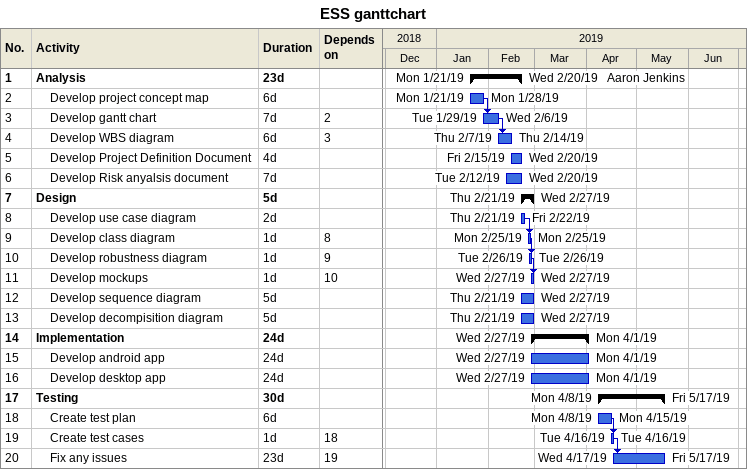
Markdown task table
ESS ganttchart

| ID | Level | Task | Duration | Start | Finish | Predecessors | Resources |
|---|---|---|---|---|---|---|---|
| 1 | 1 | **Analysis** | 23d | 2019-01-21 | 2019-02-20 |  | Aaron Jenkins |
| 2 | 2 | Develop project concept map | 6d | 2019-01-21 | 2019-01-28 |  |  |
| 3 | 2 | Develop gantt chart | 7d | 2019-01-29 | 2019-02-06 | 2 |  |
| 4 | 2 | Develop WBS diagram | 6d | 2019-02-07 | 2019-02-14 | 3 |  |
| 5 | 2 | Develop Project Definition Document | 4d | 2019-02-15 | 2019-02-20 |  |  |
| 6 | 2 | Develop Risk anyalsis document | 7d | 2019-02-12 | 2019-02-20 |  |  |
| 7 | 1 | **Design** | 5d | 2019-02-21 | 2019-02-27 |  |  |
| 8 | 2 | Develop use case diagram | 2d | 2019-02-21 | 2019-02-22 |  |  |
| 9 | 2 | Develop class diagram | 1d | 2019-02-25 | 2019-02-25 | 8 |  |
| 10 | 2 | Develop robustness diagram | 1d | 2019-02-26 | 2019-02-26 | 9 |  |
| 11 | 2 | Develop mockups | 1d | 2019-02-27 | 2019-02-27 | 10 |  |
| 12 | 2 | Develop sequence diagram | 5d | 2019-02-21 | 2019-02-27 |  |  |
| 13 | 2 | Develop decompisition diagram | 5d | 2019-02-21 | 2019-02-27 |  |  |
| 14 | 1 | **Implementation** | 24d | 2019-02-27 | 2019-04-01 |  |  |
| 15 | 2 | Develop android app | 24d | 2019-02-27 | 2019-04-01 |  |  |
| 16 | 2 | Develop desktop app | 24d | 2019-02-27 | 2019-04-01 |  |  |
| 17 | 1 | **Testing** | 30d | 2019-04-08 | 2019-05-17 |  |  |
| 18 | 2 | Create test plan | 6d | 2019-04-08 | 2019-04-15 |  |  |
| 19 | 2 | Create test cases | 1d | 2019-04-16 | 2019-04-16 | 18 |  |
| 20 | 2 | Fix any issues | 23d | 2019-04-17 | 2019-05-17 | 19 |  |
